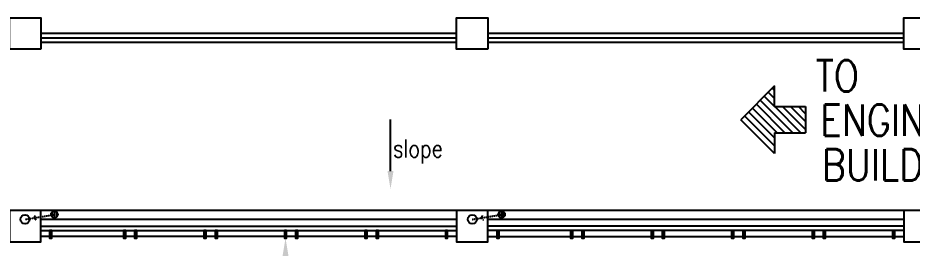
# Model space of a CAD drawing. Extents: x 1845062 to 1967303, y -845223 to -764674.
# Drawn here: x 1875835 to 1885832, y -840834 to -838174 of the extents above; entities that cross this region are included whole.
import ezdxf

# ---------------------------------------------------------------- set-up
doc = ezdxf.new("R2010")
doc.units = 0
doc.header["$LTSCALE"] = 12
doc.header["$MEASUREMENT"] = 0
doc.linetypes.add('HIDDEN', pattern=[0.375, 0.25, -0.125])
doc.layers.get('0').update_dxf_attribs({"linetype": 'CONTINUOUS'})
for name, color, linetype in [('COL', 3, 'CONTINUOUS'), ('LINE', 7, 'CONTINUOUS'), ('partition', 7, 'CONTINUOUS'), ('rail', 1, 'CONTINUOUS'), ('RWDP', 145, 'CONTINUOUS'), ('T50', 4, 'CONTINUOUS'), ('WALL', 2, 'CONTINUOUS')]:
    doc.layers.add(name, color=color, linetype=linetype)
doc.styles.add('ROMANS', font='romans')

msp = doc.modelspace()

# ---------------------------------------------------------------- hatches: boundary and pattern name
at = {"layer": 'partition'}
h = msp.add_hatch(dxfattribs=at)
h.set_pattern_fill('ANSI31', color=0, scale=500, style=0)
h.set_pattern_definition([(135, (1222342.8, -1282242.99), (44.194174, 44.194174), [])])
h.paths.add_polyline_path([(1884292.7, -839456.7), (1884639.8, -839456.7), (1884639.8, -839165.3), (1884292.7, -839165.3), (1884292.7, -838934.5), (1883916.2, -839311), (1884292.7, -839687.5)])
at = {"layer": 'RWDP', "linetype": 'Continuous'}
h = msp.add_hatch(dxfattribs=at)
h.set_pattern_fill('ANSI31', color=0, scale=200, angle=45, style=0)
h.set_pattern_definition([(90, (185647.653, 12.318), (-25, 5e-15), [])])
edge = h.paths.add_edge_path()
edge.add_arc((1876242.9, -840370.4), 37.5, 0, 360)
h = msp.add_hatch(dxfattribs=at)
h.set_pattern_fill('ANSI31', color=0, scale=200, angle=45, style=0)
h.set_pattern_definition([(90, (190647.653, 12.318), (-25, 5e-15), [])])
edge = h.paths.add_edge_path()
edge.add_arc((1881242.9, -840370.4), 37.5, 0, 360)

# ---------------------------------------------------------------- linework, layer by layer
at = {"color": 0}
for p, q in [((1884292.7, -838934.5), (1883916.2, -839311)), ((1884292.7, -839165.3), (1884292.7, -838934.5)), ((1884292.7, -839165.3), (1884639.8, -839165.3)), ((1884639.8, -839165.3), (1884639.8, -839456.7)), ((1884292.7, -839687.5), (1883916.2, -839311)), ((1884292.7, -839456.7), (1884639.8, -839456.7)), ((1884292.7, -839456.7), (1884292.7, -839687.5)), ((1898164.7, -840324.1), (1876089.7, -840324.1)), ((1880739.7, -840424.1), (1876089.7, -840424.1)), ((1885739.7, -840424.1), (1881089.7, -840424.1))]:
    msp.add_line(p, q, dxfattribs=at)
at = {"layer": 'COL', "color": 0}
for points in [[(1876089.7, -838524.1), (1875739.7, -838524.1), (1875739.7, -838174.1), (1876089.7, -838174.1)], [(1881089.7, -838524.1), (1880739.7, -838524.1), (1880739.7, -838174.1), (1881089.7, -838174.1)], [(1881089.7, -838524.1), (1880739.7, -838524.1), (1880739.7, -838174.1), (1881089.7, -838174.1)], [(1886089.7, -838524.1), (1885739.7, -838524.1), (1885739.7, -838174.1), (1886089.7, -838174.1)], [(1876089.7, -840324.1), (1875739.7, -840324.1), (1875739.7, -840674.1), (1876089.7, -840674.1)], [(1881089.7, -840324.1), (1880739.7, -840324.1), (1880739.7, -840674.1), (1881089.7, -840674.1)], [(1881089.7, -840324.1), (1880739.7, -840324.1), (1880739.7, -840674.1), (1881089.7, -840674.1)], [(1886089.7, -840324.1), (1885739.7, -840324.1), (1885739.7, -840674.1), (1886089.7, -840674.1)]]:
    msp.add_lwpolyline(points, close=True, dxfattribs=at)
at = {"layer": 'LINE', "color": 0, "linetype": 'Continuous'}
for p, q in [((1880739.7, -840617.1, 0), (1876089.7, -840617.1)), ((1881089.7, -840617.1, 0), (1885739.7, -840617.1))]:
    msp.add_line(p, q, dxfattribs=at)
at = {"layer": 'rail', "color": 0}
for p, q in [((1880739.7, -838399.1), (1876089.7, -838399.1)), ((1885739.7, -838399.1), (1881089.7, -838399.1)), ((1880739.7, -838449.1), (1876089.7, -838449.1)), ((1885739.7, -838449.1), (1881089.7, -838449.1)), ((1876089.7, -840499.1), (1880739.7, -840499.1)), ((1885739.7, -840499.1), (1881089.7, -840499.1)), ((1876089.7, -840549.1), (1880739.7, -840549.1)), ((1885739.7, -840549.1), (1881089.7, -840549.1))]:
    msp.add_line(p, q, dxfattribs=at)
at = {"layer": 'rail', "color": 0, "elevation": 0}
for points in [[(1876214.7, -840549.1), (1876189.7, -840549.1), (1876189.7, -840634.1), (1876214.7, -840634.1)], [(1877039.7, -840549.1), (1877014.7, -840549.1), (1877014.7, -840634.1), (1877039.7, -840634.1)], [(1877164.7, -840549.1), (1877139.7, -840549.1), (1877139.7, -840634.1), (1877164.7, -840634.1)], [(1877939.7, -840549.1), (1877914.7, -840549.1), (1877914.7, -840634.1), (1877939.7, -840634.1)], [(1878064.7, -840549.1), (1878039.7, -840549.1), (1878039.7, -840634.1), (1878064.7, -840634.1)], [(1878839.7, -840549.1), (1878814.7, -840549.1), (1878814.7, -840634.1), (1878839.7, -840634.1)], [(1878964.7, -840549.1), (1878939.7, -840549.1), (1878939.7, -840634.1), (1878964.7, -840634.1)], [(1879739.7, -840549.1), (1879714.7, -840549.1), (1879714.7, -840634.1), (1879739.7, -840634.1)], [(1879864.7, -840549.1), (1879839.7, -840549.1), (1879839.7, -840634.1), (1879864.7, -840634.1)], [(1880639.7, -840549.1), (1880614.7, -840549.1), (1880614.7, -840634.1), (1880639.7, -840634.1)], [(1881214.7, -840549.1), (1881189.7, -840549.1), (1881189.7, -840634.1), (1881214.7, -840634.1)], [(1882039.7, -840549.1), (1882014.7, -840549.1), (1882014.7, -840634.1), (1882039.7, -840634.1)], [(1882164.7, -840549.1), (1882139.7, -840549.1), (1882139.7, -840634.1), (1882164.7, -840634.1)], [(1882939.7, -840549.1), (1882914.7, -840549.1), (1882914.7, -840634.1), (1882939.7, -840634.1)], [(1883064.7, -840549.1), (1883039.7, -840549.1), (1883039.7, -840634.1), (1883064.7, -840634.1)], [(1883839.7, -840549.1), (1883814.7, -840549.1), (1883814.7, -840634.1), (1883839.7, -840634.1)], [(1883964.7, -840549.1), (1883939.7, -840549.1), (1883939.7, -840634.1), (1883964.7, -840634.1)], [(1884739.7, -840549.1), (1884714.7, -840549.1), (1884714.7, -840634.1), (1884739.7, -840634.1)], [(1884864.7, -840549.1), (1884839.7, -840549.1), (1884839.7, -840634.1), (1884864.7, -840634.1)], [(1885639.7, -840549.1), (1885614.7, -840549.1), (1885614.7, -840634.1), (1885639.7, -840634.1)]]:
    msp.add_lwpolyline(points, close=True, dxfattribs=at)
at = {"layer": 'RWDP', "color": 0, "linetype": 'Continuous'}
msp.add_line((1880000.5, -839885), (1880000.5, -839308), dxfattribs=at)
at = {"layer": 'RWDP', "color": 0, "linetype": 'HIDDEN'}
for p, q in [((1875914.7, -840424.1), (1876242.9, -840370.4)), ((1876015.7, -840407.6), (1876030.9, -840382.3)), ((1876015.7, -840407.6), (1876038.5, -840430.8)), ((1880914.7, -840424.1), (1881242.9, -840370.4)), ((1881015.7, -840407.6), (1881030.9, -840382.3)), ((1881015.7, -840407.6), (1881038.5, -840430.8))]:
    msp.add_line(p, q, dxfattribs=at)
at = {"layer": 'RWDP', "color": 0, "linetype": 'Continuous'}
for centre, radius in [((1875914.7, -840424.1), 50), ((1876242.9, -840370.4), 37.5), ((1880914.7, -840424.1), 50), ((1881242.9, -840370.4), 37.5)]:
    msp.add_circle(centre, radius, dxfattribs=at)
for points in [[(1880033.8, -839885), (1879967.1, -839885), (1880000.5, -840085)], [(1878793.8, -840834.1, 0), (1878860.5, -840834.1, 0), (1878827.2, -840634.1, 0)]]:
    msp.add_solid(points, dxfattribs=at)
at = {"layer": 'WALL', "color": 0}
for p, q in [((1880739.7, -838349.1), (1876089.7, -838349.1)), ((1885739.7, -838349.1), (1881089.7, -838349.1))]:
    msp.add_line(p, q, dxfattribs=at)

# ---------------------------------------------------------------- texts
at = {"color": 0, "ltscale": 10, "style": 'ROMANS', "width": 0.8}
msp.add_text('slope', height=200, dxfattribs=at).set_placement((1880029.2, -839731.9))
at = {"layer": 'T50', "color": 0, "style": 'ROMANS', "width": 0.85}
for s, p in [('TO ', (1884753.2, -838996.7)), ('ENGINEERING', (1884804.1, -839490.3)), ('BUILDING', (1884822.9, -839991.3))]:
    msp.add_text(s, height=350, dxfattribs=at).set_placement(p)

doc.saveas('drawing.dxf')
